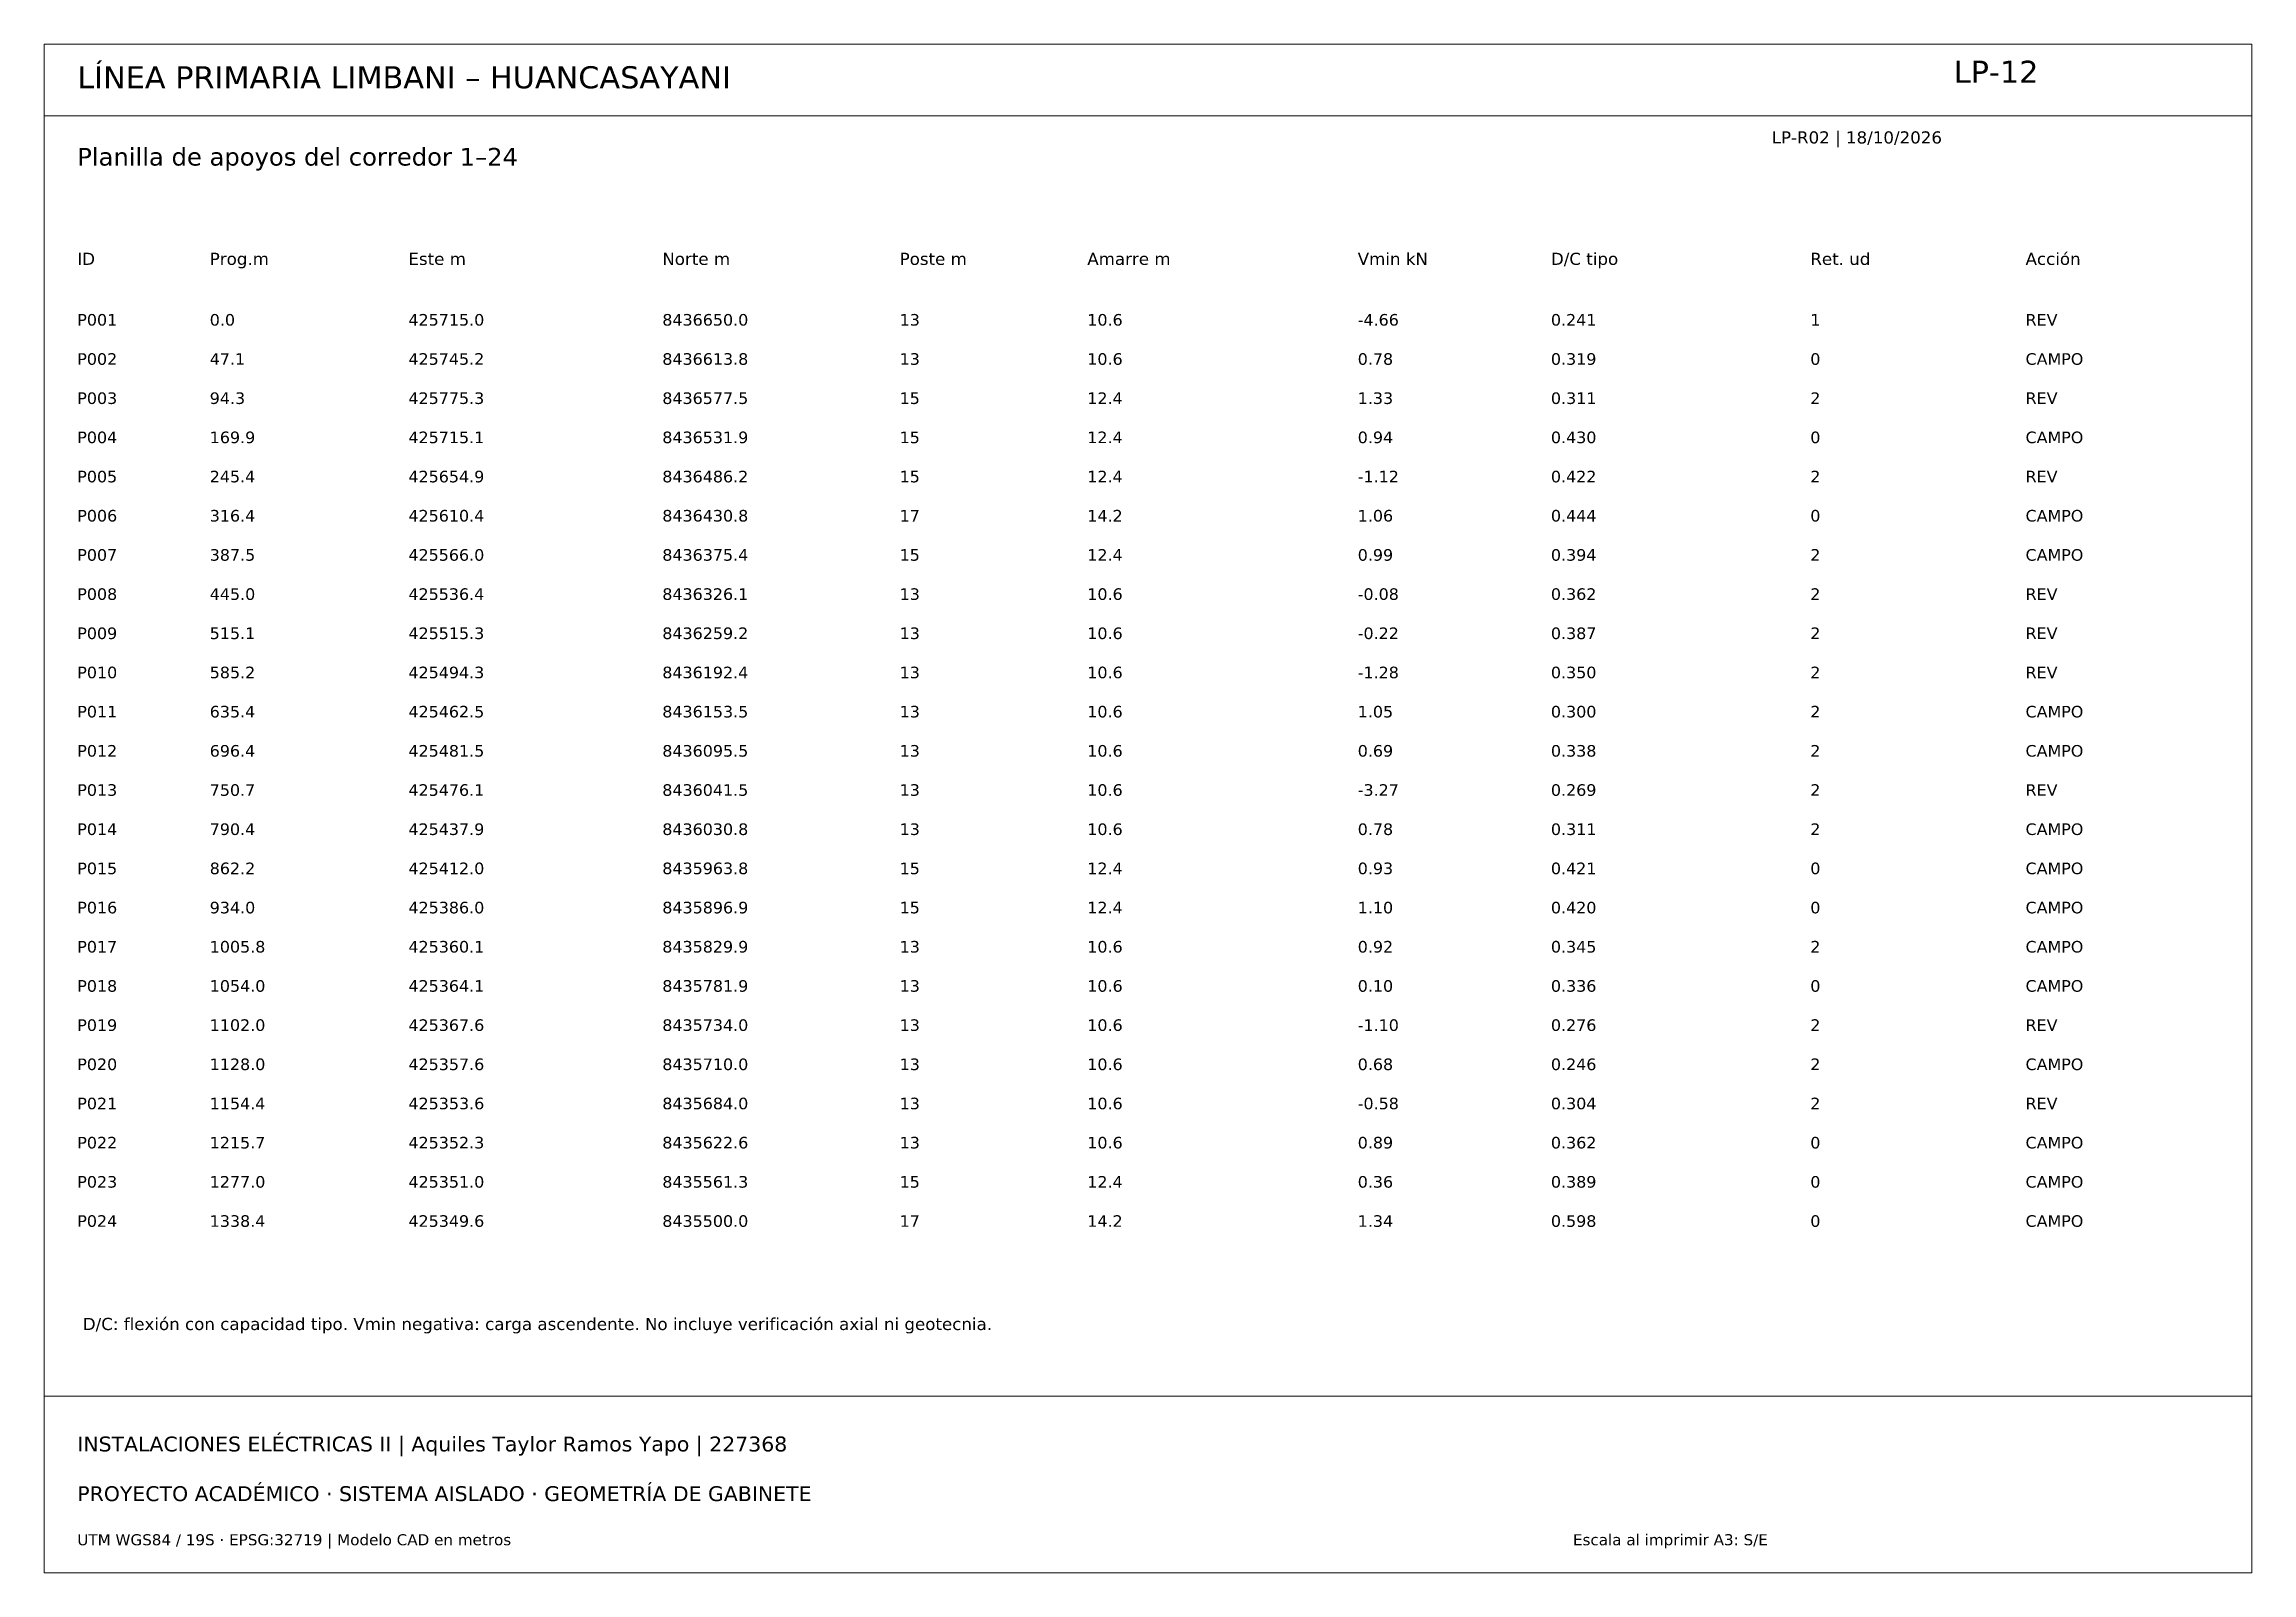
# Paper-space layout 'LP-12' of a CAD drawing. Header units: metres, sheet in millimetres. Extents: x 10 to 410, y 10 to 287.
import ezdxf

# ---------------------------------------------------------------- set-up
doc = ezdxf.new("R2010")
doc.units = ezdxf.units.M
for name, color, linetype, lineweight, true_color in [('ALERTA', 7, 'Continuous', 13, 0xc56b20), ('MARCO', 7, 'Continuous', 13, 0x163b55), ('TEXTO', 7, 'Continuous', 13, 0x163b55)]:
    doc.layers.add(name, color=color, linetype=linetype, lineweight=lineweight, true_color=true_color)
doc.styles.add('LP-TEXTO', font='DejaVuSans.ttf')

psp = doc.layouts.new('LP-12')

# ---------------------------------------------------------------- linework, layer by layer
at = {"layer": 'MARCO'}
psp.add_lwpolyline([(10, 10), (410, 10), (410, 287), (10, 287)], close=True, dxfattribs=at)
for points in [[(10, 274), (410, 274)], [(10, 42), (410, 42)]]:
    psp.add_lwpolyline(points, dxfattribs=at)

# ---------------------------------------------------------------- texts
at = {"layer": 'ALERTA', "style": 'LP-TEXTO'}
for s, height, p in [('P001', 2.1, (16, 236)), ('0.0', 2.1, (40, 236)), ('425715.0', 2.1, (76, 236)), ('8436650.0', 2.1, (122, 236)), ('13', 2.1, (165, 236)), ('10.6', 2.1, (199, 236)), ('-4.66', 2.1, (248, 236)), ('0.241', 2.1, (283, 236)), ('1', 2.1, (330, 236)), ('REV', 2.1, (369, 236)), ('P005', 2.1, (16, 207.6)), ('245.4', 2.1, (40, 207.6)), ('425654.9', 2.1, (76, 207.6)), ('8436486.2', 2.1, (122, 207.6)), ('15', 2.1, (165, 207.6)), ('12.4', 2.1, (199, 207.6)), ('-1.12', 2.1, (248, 207.6)), ('0.422', 2.1, (283, 207.6)), ('2', 2.1, (330, 207.6)), ('REV', 2.1, (369, 207.6)), ('P008', 2.1, (16, 186.3)), ('445.0', 2.1, (40, 186.3)), ('425536.4', 2.1, (76, 186.3)), ('8436326.1', 2.1, (122, 186.3)), ('13', 2.1, (165, 186.3)), ('10.6', 2.1, (199, 186.3)), ('-0.08', 2.1, (248, 186.3)), ('0.362', 2.1, (283, 186.3)), ('2', 2.1, (330, 186.3)), ('REV', 2.1, (369, 186.3)), ('P009', 2.1, (16, 179.2)), ('515.1', 2.1, (40, 179.2)), ('425515.3', 2.1, (76, 179.2)), ('8436259.2', 2.1, (122, 179.2)), ('13', 2.1, (165, 179.2)), ('10.6', 2.1, (199, 179.2)), ('-0.22', 2.1, (248, 179.2)), ('0.387', 2.1, (283, 179.2)), ('2', 2.1, (330, 179.2)), ('REV', 2.1, (369, 179.2)), ('P010', 2.1, (16, 172.1)), ('585.2', 2.1, (40, 172.1)), ('425494.3', 2.1, (76, 172.1)), ('8436192.4', 2.1, (122, 172.1)), ('13', 2.1, (165, 172.1)), ('10.6', 2.1, (199, 172.1)), ('-1.28', 2.1, (248, 172.1)), ('0.350', 2.1, (283, 172.1)), ('2', 2.1, (330, 172.1)), ('REV', 2.1, (369, 172.1)), ('P013', 2.1, (16, 150.8)), ('750.7', 2.1, (40, 150.8)), ('425476.1', 2.1, (76, 150.8)), ('8436041.5', 2.1, (122, 150.8)), ('13', 2.1, (165, 150.8)), ('10.6', 2.1, (199, 150.8)), ('-3.27', 2.1, (248, 150.8)), ('0.269', 2.1, (283, 150.8)), ('2', 2.1, (330, 150.8)), ('REV', 2.1, (369, 150.8)), ('P019', 2.1, (16, 108.2)), ('1102.0', 2.1, (40, 108.2)), ('425367.6', 2.1, (76, 108.2)), ('8435734.0', 2.1, (122, 108.2)), ('13', 2.1, (165, 108.2)), ('10.6', 2.1, (199, 108.2)), ('-1.10', 2.1, (248, 108.2)), ('0.276', 2.1, (283, 108.2)), ('2', 2.1, (330, 108.2)), ('REV', 2.1, (369, 108.2)), ('P021', 2.1, (16, 94)), ('1154.4', 2.1, (40, 94)), ('425353.6', 2.1, (76, 94)), ('8435684.0', 2.1, (122, 94)), ('13', 2.1, (165, 94)), ('10.6', 2.1, (199, 94)), ('-0.58', 2.1, (248, 94)), ('0.304', 2.1, (283, 94)), ('2', 2.1, (330, 94)), ('REV', 2.1, (369, 94)), ('PROYECTO ACADÉMICO · SISTEMA AISLADO · GEOMETRÍA DE GABINETE', 2.7, (16, 23))]:
    psp.add_text(s, height=height, dxfattribs=at).set_placement(p)
at = {"layer": 'TEXTO', "style": 'LP-TEXTO'}
for s, height, p in [('LÍNEA PRIMARIA LIMBANI – HUANCASAYANI', 4, (16, 279)), ('LP-12', 4, (356, 280)), ('Planilla de apoyos del corredor 1–24', 3.2, (16, 265)), ('LP-R02 | 18/10/2026', 2.2, (323, 269)), ('ID', 2.2, (16, 247)), ('Prog.m', 2.2, (40, 247)), ('Este m', 2.2, (76, 247)), ('Norte m', 2.2, (122, 247)), ('Poste m', 2.2, (165, 247)), ('Amarre m', 2.2, (199, 247)), ('Vmin kN', 2.2, (248, 247)), ('D/C tipo', 2.2, (283, 247)), ('Ret. ud', 2.2, (330, 247)), ('Acción', 2.2, (369, 247)), ('P002', 2.1, (16, 228.9)), ('47.1', 2.1, (40, 228.9)), ('425745.2', 2.1, (76, 228.9)), ('8436613.8', 2.1, (122, 228.9)), ('13', 2.1, (165, 228.9)), ('10.6', 2.1, (199, 228.9)), ('0.78', 2.1, (248, 228.9)), ('0.319', 2.1, (283, 228.9)), ('0', 2.1, (330, 228.9)), ('CAMPO', 2.1, (369, 228.9)), ('P003', 2.1, (16, 221.8)), ('94.3', 2.1, (40, 221.8)), ('425775.3', 2.1, (76, 221.8)), ('8436577.5', 2.1, (122, 221.8)), ('15', 2.1, (165, 221.8)), ('12.4', 2.1, (199, 221.8)), ('1.33', 2.1, (248, 221.8)), ('0.311', 2.1, (283, 221.8)), ('2', 2.1, (330, 221.8)), ('REV', 2.1, (369, 221.8)), ('P004', 2.1, (16, 214.7)), ('169.9', 2.1, (40, 214.7)), ('425715.1', 2.1, (76, 214.7)), ('8436531.9', 2.1, (122, 214.7)), ('15', 2.1, (165, 214.7)), ('12.4', 2.1, (199, 214.7)), ('0.94', 2.1, (248, 214.7)), ('0.430', 2.1, (283, 214.7)), ('0', 2.1, (330, 214.7)), ('CAMPO', 2.1, (369, 214.7)), ('P006', 2.1, (16, 200.5)), ('316.4', 2.1, (40, 200.5)), ('425610.4', 2.1, (76, 200.5)), ('8436430.8', 2.1, (122, 200.5)), ('17', 2.1, (165, 200.5)), ('14.2', 2.1, (199, 200.5)), ('1.06', 2.1, (248, 200.5)), ('0.444', 2.1, (283, 200.5)), ('0', 2.1, (330, 200.5)), ('CAMPO', 2.1, (369, 200.5)), ('P007', 2.1, (16, 193.4)), ('387.5', 2.1, (40, 193.4)), ('425566.0', 2.1, (76, 193.4)), ('8436375.4', 2.1, (122, 193.4)), ('15', 2.1, (165, 193.4)), ('12.4', 2.1, (199, 193.4)), ('0.99', 2.1, (248, 193.4)), ('0.394', 2.1, (283, 193.4)), ('2', 2.1, (330, 193.4)), ('CAMPO', 2.1, (369, 193.4)), ('P011', 2.1, (16, 165)), ('635.4', 2.1, (40, 165)), ('425462.5', 2.1, (76, 165)), ('8436153.5', 2.1, (122, 165)), ('13', 2.1, (165, 165)), ('10.6', 2.1, (199, 165)), ('1.05', 2.1, (248, 165)), ('0.300', 2.1, (283, 165)), ('2', 2.1, (330, 165)), ('CAMPO', 2.1, (369, 165)), ('P012', 2.1, (16, 157.9)), ('696.4', 2.1, (40, 157.9)), ('425481.5', 2.1, (76, 157.9)), ('8436095.5', 2.1, (122, 157.9)), ('13', 2.1, (165, 157.9)), ('10.6', 2.1, (199, 157.9)), ('0.69', 2.1, (248, 157.9)), ('0.338', 2.1, (283, 157.9)), ('2', 2.1, (330, 157.9)), ('CAMPO', 2.1, (369, 157.9)), ('P014', 2.1, (16, 143.7)), ('790.4', 2.1, (40, 143.7)), ('425437.9', 2.1, (76, 143.7)), ('8436030.8', 2.1, (122, 143.7)), ('13', 2.1, (165, 143.7)), ('10.6', 2.1, (199, 143.7)), ('0.78', 2.1, (248, 143.7)), ('0.311', 2.1, (283, 143.7)), ('2', 2.1, (330, 143.7)), ('CAMPO', 2.1, (369, 143.7)), ('P015', 2.1, (16, 136.6)), ('862.2', 2.1, (40, 136.6)), ('425412.0', 2.1, (76, 136.6)), ('8435963.8', 2.1, (122, 136.6)), ('15', 2.1, (165, 136.6)), ('12.4', 2.1, (199, 136.6)), ('0.93', 2.1, (248, 136.6)), ('0.421', 2.1, (283, 136.6)), ('0', 2.1, (330, 136.6)), ('CAMPO', 2.1, (369, 136.6)), ('P016', 2.1, (16, 129.5)), ('934.0', 2.1, (40, 129.5)), ('425386.0', 2.1, (76, 129.5)), ('8435896.9', 2.1, (122, 129.5)), ('15', 2.1, (165, 129.5)), ('12.4', 2.1, (199, 129.5)), ('1.10', 2.1, (248, 129.5)), ('0.420', 2.1, (283, 129.5)), ('0', 2.1, (330, 129.5)), ('CAMPO', 2.1, (369, 129.5)), ('P017', 2.1, (16, 122.4)), ('1005.8', 2.1, (40, 122.4)), ('425360.1', 2.1, (76, 122.4)), ('8435829.9', 2.1, (122, 122.4)), ('13', 2.1, (165, 122.4)), ('10.6', 2.1, (199, 122.4)), ('0.92', 2.1, (248, 122.4)), ('0.345', 2.1, (283, 122.4)), ('2', 2.1, (330, 122.4)), ('CAMPO', 2.1, (369, 122.4)), ('P018', 2.1, (16, 115.3)), ('1054.0', 2.1, (40, 115.3)), ('425364.1', 2.1, (76, 115.3)), ('8435781.9', 2.1, (122, 115.3)), ('13', 2.1, (165, 115.3)), ('10.6', 2.1, (199, 115.3)), ('0.10', 2.1, (248, 115.3)), ('0.336', 2.1, (283, 115.3)), ('0', 2.1, (330, 115.3)), ('CAMPO', 2.1, (369, 115.3)), ('P020', 2.1, (16, 101.1)), ('1128.0', 2.1, (40, 101.1)), ('425357.6', 2.1, (76, 101.1)), ('8435710.0', 2.1, (122, 101.1)), ('13', 2.1, (165, 101.1)), ('10.6', 2.1, (199, 101.1)), ('0.68', 2.1, (248, 101.1)), ('0.246', 2.1, (283, 101.1)), ('2', 2.1, (330, 101.1)), ('CAMPO', 2.1, (369, 101.1)), ('P022', 2.1, (16, 86.9)), ('1215.7', 2.1, (40, 86.9)), ('425352.3', 2.1, (76, 86.9)), ('8435622.6', 2.1, (122, 86.9)), ('13', 2.1, (165, 86.9)), ('10.6', 2.1, (199, 86.9)), ('0.89', 2.1, (248, 86.9)), ('0.362', 2.1, (283, 86.9)), ('0', 2.1, (330, 86.9)), ('CAMPO', 2.1, (369, 86.9)), ('P023', 2.1, (16, 79.8)), ('1277.0', 2.1, (40, 79.8)), ('425351.0', 2.1, (76, 79.8)), ('8435561.3', 2.1, (122, 79.8)), ('15', 2.1, (165, 79.8)), ('12.4', 2.1, (199, 79.8)), ('0.36', 2.1, (248, 79.8)), ('0.389', 2.1, (283, 79.8)), ('0', 2.1, (330, 79.8)), ('CAMPO', 2.1, (369, 79.8)), ('P024', 2.1, (16, 72.7)), ('1338.4', 2.1, (40, 72.7)), ('425349.6', 2.1, (76, 72.7)), ('8435500.0', 2.1, (122, 72.7)), ('17', 2.1, (165, 72.7)), ('14.2', 2.1, (199, 72.7)), ('1.34', 2.1, (248, 72.7)), ('0.598', 2.1, (283, 72.7)), ('0', 2.1, (330, 72.7)), ('CAMPO', 2.1, (369, 72.7)), ('D/C: flexión con capacidad tipo. Vmin negativa: carga ascendente. No incluye verificación axial ni geotecnia.', 2.2, (17, 54)), ('INSTALACIONES ELÉCTRICAS II | Aquiles Taylor Ramos Yapo | 227368', 2.7, (16, 32)), ('UTM WGS84 / 19S · EPSG:32719 | Modelo CAD en metros', 2, (16, 15)), ('Escala al imprimir A3: S/E', 2, (287, 15))]:
    psp.add_text(s, height=height, dxfattribs=at).set_placement(p)

doc.saveas('drawing.dxf')
